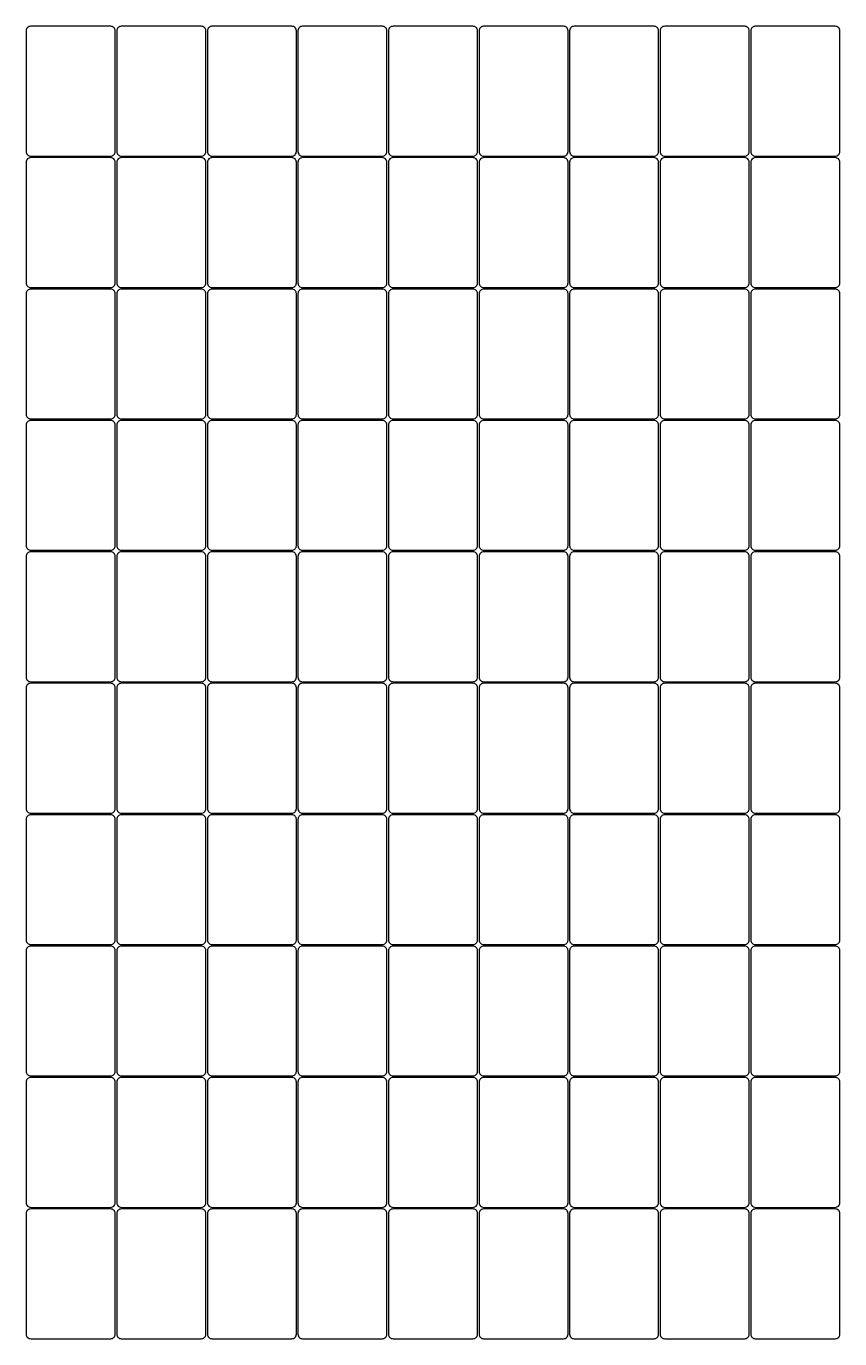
# Model space of a CAD drawing. Header units: millimetres. Extents: x 35 to 574, y -892 to -23.
import ezdxf

# ---------------------------------------------------------------- set-up
doc = ezdxf.new("R2010")
doc.units = ezdxf.units.MM

msp = doc.modelspace()

# ---------------------------------------------------------------- linework, layer by layer
for points in [[(91.22, -108.52, 0.414214), (94.22, -105.52), (94.22, -25.52, 0.414214), (91.22, -22.52), (38.22, -22.52, 0.414214), (35.22, -25.52), (35.22, -105.52, 0.414214), (38.22, -108.52)], [(151.25, -108.52, 0.414214), (154.25, -105.52), (154.25, -25.52, 0.414214), (151.25, -22.52), (98.25, -22.52, 0.414214), (95.25, -25.52), (95.25, -105.52, 0.414214), (98.25, -108.52)], [(211.28, -108.52, 0.414214), (214.28, -105.52), (214.28, -25.52, 0.414214), (211.28, -22.52), (158.28, -22.52, 0.414214), (155.28, -25.52), (155.28, -105.52, 0.414214), (158.28, -108.52)], [(271.31, -108.52, 0.414214), (274.31, -105.52), (274.31, -25.52, 0.414214), (271.31, -22.52), (218.31, -22.52, 0.414214), (215.31, -25.52), (215.31, -105.52, 0.414214), (218.31, -108.52)], [(331.34, -108.52, 0.414214), (334.34, -105.52), (334.34, -25.52, 0.414214), (331.34, -22.52), (278.34, -22.52, 0.414214), (275.34, -25.52), (275.34, -105.52, 0.414214), (278.34, -108.52)], [(391.36, -108.52, 0.414214), (394.36, -105.52), (394.36, -25.52, 0.414214), (391.36, -22.52), (338.36, -22.52, 0.414214), (335.36, -25.52), (335.36, -105.52, 0.414214), (338.36, -108.52)], [(451.39, -108.52, 0.414214), (454.39, -105.52), (454.39, -25.52, 0.414214), (451.39, -22.52), (398.39, -22.52, 0.414214), (395.39, -25.52), (395.39, -105.52, 0.414214), (398.39, -108.52)], [(511.42, -108.52, 0.414214), (514.42, -105.52), (514.42, -25.52, 0.414214), (511.42, -22.52), (458.42, -22.52, 0.414214), (455.42, -25.52), (455.42, -105.52, 0.414214), (458.42, -108.52)], [(571.45, -108.52, 0.414214), (574.45, -105.52), (574.45, -25.52, 0.414214), (571.45, -22.52), (518.45, -22.52, 0.414214), (515.45, -25.52), (515.45, -105.52, 0.414214), (518.45, -108.52)], [(91.22, -195.56, 0.414214), (94.22, -192.56), (94.22, -112.56, 0.414214), (91.22, -109.56), (38.22, -109.56, 0.414214), (35.22, -112.56), (35.22, -192.56, 0.414214), (38.22, -195.56)], [(151.25, -195.56, 0.414214), (154.25, -192.56), (154.25, -112.56, 0.414214), (151.25, -109.56), (98.25, -109.56, 0.414214), (95.25, -112.56), (95.25, -192.56, 0.414214), (98.25, -195.56)], [(211.28, -195.56, 0.414214), (214.28, -192.56), (214.28, -112.56, 0.414214), (211.28, -109.56), (158.28, -109.56, 0.414214), (155.28, -112.56), (155.28, -192.56, 0.414214), (158.28, -195.56)], [(271.31, -195.56, 0.414214), (274.31, -192.56), (274.31, -112.56, 0.414214), (271.31, -109.56), (218.31, -109.56, 0.414214), (215.31, -112.56), (215.31, -192.56, 0.414214), (218.31, -195.56)], [(331.34, -195.56, 0.414214), (334.34, -192.56), (334.34, -112.56, 0.414214), (331.34, -109.56), (278.34, -109.56, 0.414214), (275.34, -112.56), (275.34, -192.56, 0.414214), (278.34, -195.56)], [(391.36, -195.56, 0.414214), (394.36, -192.56), (394.36, -112.56, 0.414214), (391.36, -109.56), (338.36, -109.56, 0.414214), (335.36, -112.56), (335.36, -192.56, 0.414214), (338.36, -195.56)], [(451.39, -195.56, 0.414214), (454.39, -192.56), (454.39, -112.56, 0.414214), (451.39, -109.56), (398.39, -109.56, 0.414214), (395.39, -112.56), (395.39, -192.56, 0.414214), (398.39, -195.56)], [(511.42, -195.56, 0.414214), (514.42, -192.56), (514.42, -112.56, 0.414214), (511.42, -109.56), (458.42, -109.56, 0.414214), (455.42, -112.56), (455.42, -192.56, 0.414214), (458.42, -195.56)], [(571.45, -195.56, 0.414214), (574.45, -192.56), (574.45, -112.56, 0.414214), (571.45, -109.56), (518.45, -109.56, 0.414214), (515.45, -112.56), (515.45, -192.56, 0.414214), (518.45, -195.56)], [(91.22, -282.6, 0.414214), (94.22, -279.6), (94.22, -199.6, 0.414214), (91.22, -196.6), (38.22, -196.6, 0.414214), (35.22, -199.6), (35.22, -279.6, 0.414214), (38.22, -282.6)], [(151.25, -282.6, 0.414214), (154.25, -279.6), (154.25, -199.6, 0.414214), (151.25, -196.6), (98.25, -196.6, 0.414214), (95.25, -199.6), (95.25, -279.6, 0.414214), (98.25, -282.6)], [(211.28, -282.6, 0.414214), (214.28, -279.6), (214.28, -199.6, 0.414214), (211.28, -196.6), (158.28, -196.6, 0.414214), (155.28, -199.6), (155.28, -279.6, 0.414214), (158.28, -282.6)], [(271.31, -282.6, 0.414214), (274.31, -279.6), (274.31, -199.6, 0.414214), (271.31, -196.6), (218.31, -196.6, 0.414214), (215.31, -199.6), (215.31, -279.6, 0.414214), (218.31, -282.6)], [(331.34, -282.6, 0.414214), (334.34, -279.6), (334.34, -199.6, 0.414214), (331.34, -196.6), (278.34, -196.6, 0.414214), (275.34, -199.6), (275.34, -279.6, 0.414214), (278.34, -282.6)], [(391.36, -282.6, 0.414214), (394.36, -279.6), (394.36, -199.6, 0.414214), (391.36, -196.6), (338.36, -196.6, 0.414214), (335.36, -199.6), (335.36, -279.6, 0.414214), (338.36, -282.6)], [(451.39, -282.6, 0.414214), (454.39, -279.6), (454.39, -199.6, 0.414214), (451.39, -196.6), (398.39, -196.6, 0.414214), (395.39, -199.6), (395.39, -279.6, 0.414214), (398.39, -282.6)], [(511.42, -282.6, 0.414214), (514.42, -279.6), (514.42, -199.6, 0.414214), (511.42, -196.6), (458.42, -196.6, 0.414214), (455.42, -199.6), (455.42, -279.6, 0.414214), (458.42, -282.6)], [(571.45, -282.6, 0.414214), (574.45, -279.6), (574.45, -199.6, 0.414214), (571.45, -196.6), (518.45, -196.6, 0.414214), (515.45, -199.6), (515.45, -279.6, 0.414214), (518.45, -282.6)], [(91.22, -369.63, 0.414214), (94.22, -366.63), (94.22, -286.63, 0.414214), (91.22, -283.63), (38.22, -283.63, 0.414214), (35.22, -286.63), (35.22, -366.63, 0.414214), (38.22, -369.63)], [(151.25, -369.63, 0.414214), (154.25, -366.63), (154.25, -286.63, 0.414214), (151.25, -283.63), (98.25, -283.63, 0.414214), (95.25, -286.63), (95.25, -366.63, 0.414214), (98.25, -369.63)], [(211.28, -369.63, 0.414214), (214.28, -366.63), (214.28, -286.63, 0.414214), (211.28, -283.63), (158.28, -283.63, 0.414214), (155.28, -286.63), (155.28, -366.63, 0.414214), (158.28, -369.63)], [(271.31, -369.63, 0.414214), (274.31, -366.63), (274.31, -286.63, 0.414214), (271.31, -283.63), (218.31, -283.63, 0.414214), (215.31, -286.63), (215.31, -366.63, 0.414214), (218.31, -369.63)], [(331.34, -369.63, 0.414214), (334.34, -366.63), (334.34, -286.63, 0.414214), (331.34, -283.63), (278.34, -283.63, 0.414214), (275.34, -286.63), (275.34, -366.63, 0.414214), (278.34, -369.63)], [(391.36, -369.63, 0.414214), (394.36, -366.63), (394.36, -286.63, 0.414214), (391.36, -283.63), (338.36, -283.63, 0.414214), (335.36, -286.63), (335.36, -366.63, 0.414214), (338.36, -369.63)], [(451.39, -369.63, 0.414214), (454.39, -366.63), (454.39, -286.63, 0.414214), (451.39, -283.63), (398.39, -283.63, 0.414214), (395.39, -286.63), (395.39, -366.63, 0.414214), (398.39, -369.63)], [(511.42, -369.63, 0.414214), (514.42, -366.63), (514.42, -286.63, 0.414214), (511.42, -283.63), (458.42, -283.63, 0.414214), (455.42, -286.63), (455.42, -366.63, 0.414214), (458.42, -369.63)], [(571.45, -369.63, 0.414214), (574.45, -366.63), (574.45, -286.63, 0.414214), (571.45, -283.63), (518.45, -283.63, 0.414214), (515.45, -286.63), (515.45, -366.63, 0.414214), (518.45, -369.63)], [(91.22, -456.67, 0.414214), (94.22, -453.67), (94.22, -373.67, 0.414214), (91.22, -370.67), (38.22, -370.67, 0.414214), (35.22, -373.67), (35.22, -453.67, 0.414214), (38.22, -456.67)], [(151.25, -456.67, 0.414214), (154.25, -453.67), (154.25, -373.67, 0.414214), (151.25, -370.67), (98.25, -370.67, 0.414214), (95.25, -373.67), (95.25, -453.67, 0.414214), (98.25, -456.67)], [(211.28, -456.67, 0.414214), (214.28, -453.67), (214.28, -373.67, 0.414214), (211.28, -370.67), (158.28, -370.67, 0.414214), (155.28, -373.67), (155.28, -453.67, 0.414214), (158.28, -456.67)], [(271.31, -456.67, 0.414214), (274.31, -453.67), (274.31, -373.67, 0.414214), (271.31, -370.67), (218.31, -370.67, 0.414214), (215.31, -373.67), (215.31, -453.67, 0.414214), (218.31, -456.67)], [(331.34, -456.67, 0.414214), (334.34, -453.67), (334.34, -373.67, 0.414214), (331.34, -370.67), (278.34, -370.67, 0.414214), (275.34, -373.67), (275.34, -453.67, 0.414214), (278.34, -456.67)], [(391.36, -456.67, 0.414214), (394.36, -453.67), (394.36, -373.67, 0.414214), (391.36, -370.67), (338.36, -370.67, 0.414214), (335.36, -373.67), (335.36, -453.67, 0.414214), (338.36, -456.67)], [(451.39, -456.67, 0.414214), (454.39, -453.67), (454.39, -373.67, 0.414214), (451.39, -370.67), (398.39, -370.67, 0.414214), (395.39, -373.67), (395.39, -453.67, 0.414214), (398.39, -456.67)], [(511.42, -456.67, 0.414214), (514.42, -453.67), (514.42, -373.67, 0.414214), (511.42, -370.67), (458.42, -370.67, 0.414214), (455.42, -373.67), (455.42, -453.67, 0.414214), (458.42, -456.67)], [(571.45, -456.67, 0.414214), (574.45, -453.67), (574.45, -373.67, 0.414214), (571.45, -370.67), (518.45, -370.67, 0.414214), (515.45, -373.67), (515.45, -453.67, 0.414214), (518.45, -456.67)], [(91.22, -543.71, 0.414214), (94.22, -540.71), (94.22, -460.71, 0.414214), (91.22, -457.71), (38.22, -457.71, 0.414214), (35.22, -460.71), (35.22, -540.71, 0.414214), (38.22, -543.71)], [(151.25, -543.71, 0.414214), (154.25, -540.71), (154.25, -460.71, 0.414214), (151.25, -457.71), (98.25, -457.71, 0.414214), (95.25, -460.71), (95.25, -540.71, 0.414214), (98.25, -543.71)], [(211.28, -543.71, 0.414214), (214.28, -540.71), (214.28, -460.71, 0.414214), (211.28, -457.71), (158.28, -457.71, 0.414214), (155.28, -460.71), (155.28, -540.71, 0.414214), (158.28, -543.71)], [(271.31, -543.71, 0.414214), (274.31, -540.71), (274.31, -460.71, 0.414214), (271.31, -457.71), (218.31, -457.71, 0.414214), (215.31, -460.71), (215.31, -540.71, 0.414214), (218.31, -543.71)], [(331.34, -543.71, 0.414214), (334.34, -540.71), (334.34, -460.71, 0.414214), (331.34, -457.71), (278.34, -457.71, 0.414214), (275.34, -460.71), (275.34, -540.71, 0.414214), (278.34, -543.71)], [(391.36, -543.71, 0.414214), (394.36, -540.71), (394.36, -460.71, 0.414214), (391.36, -457.71), (338.36, -457.71, 0.414214), (335.36, -460.71), (335.36, -540.71, 0.414214), (338.36, -543.71)], [(451.39, -543.71, 0.414214), (454.39, -540.71), (454.39, -460.71, 0.414214), (451.39, -457.71), (398.39, -457.71, 0.414214), (395.39, -460.71), (395.39, -540.71, 0.414214), (398.39, -543.71)], [(511.42, -543.71, 0.414214), (514.42, -540.71), (514.42, -460.71, 0.414214), (511.42, -457.71), (458.42, -457.71, 0.414214), (455.42, -460.71), (455.42, -540.71, 0.414214), (458.42, -543.71)], [(571.45, -543.71, 0.414214), (574.45, -540.71), (574.45, -460.71, 0.414214), (571.45, -457.71), (518.45, -457.71, 0.414214), (515.45, -460.71), (515.45, -540.71, 0.414214), (518.45, -543.71)], [(91.22, -630.75, 0.414214), (94.22, -627.75), (94.22, -547.75, 0.414214), (91.22, -544.75), (38.22, -544.75, 0.414214), (35.22, -547.75), (35.22, -627.75, 0.414214), (38.22, -630.75)], [(151.25, -630.75, 0.414214), (154.25, -627.75), (154.25, -547.75, 0.414214), (151.25, -544.75), (98.25, -544.75, 0.414214), (95.25, -547.75), (95.25, -627.75, 0.414214), (98.25, -630.75)], [(211.28, -630.75, 0.414214), (214.28, -627.75), (214.28, -547.75, 0.414214), (211.28, -544.75), (158.28, -544.75, 0.414214), (155.28, -547.75), (155.28, -627.75, 0.414214), (158.28, -630.75)], [(271.31, -630.75, 0.414214), (274.31, -627.75), (274.31, -547.75, 0.414214), (271.31, -544.75), (218.31, -544.75, 0.414214), (215.31, -547.75), (215.31, -627.75, 0.414214), (218.31, -630.75)], [(331.34, -630.75, 0.414214), (334.34, -627.75), (334.34, -547.75, 0.414214), (331.34, -544.75), (278.34, -544.75, 0.414214), (275.34, -547.75), (275.34, -627.75, 0.414214), (278.34, -630.75)], [(391.36, -630.75, 0.414214), (394.36, -627.75), (394.36, -547.75, 0.414214), (391.36, -544.75), (338.36, -544.75, 0.414214), (335.36, -547.75), (335.36, -627.75, 0.414214), (338.36, -630.75)], [(451.39, -630.75, 0.414214), (454.39, -627.75), (454.39, -547.75, 0.414214), (451.39, -544.75), (398.39, -544.75, 0.414214), (395.39, -547.75), (395.39, -627.75, 0.414214), (398.39, -630.75)], [(511.42, -630.75, 0.414214), (514.42, -627.75), (514.42, -547.75, 0.414214), (511.42, -544.75), (458.42, -544.75, 0.414214), (455.42, -547.75), (455.42, -627.75, 0.414214), (458.42, -630.75)], [(571.45, -630.75, 0.414214), (574.45, -627.75), (574.45, -547.75, 0.414214), (571.45, -544.75), (518.45, -544.75, 0.414214), (515.45, -547.75), (515.45, -627.75, 0.414214), (518.45, -630.75)], [(91.22, -717.78, 0.414214), (94.22, -714.78), (94.22, -634.78, 0.414214), (91.22, -631.78), (38.22, -631.78, 0.414214), (35.22, -634.78), (35.22, -714.78, 0.414214), (38.22, -717.78)], [(151.25, -717.78, 0.414214), (154.25, -714.78), (154.25, -634.78, 0.414214), (151.25, -631.78), (98.25, -631.78, 0.414214), (95.25, -634.78), (95.25, -714.78, 0.414214), (98.25, -717.78)], [(211.28, -717.78, 0.414214), (214.28, -714.78), (214.28, -634.78, 0.414214), (211.28, -631.78), (158.28, -631.78, 0.414214), (155.28, -634.78), (155.28, -714.78, 0.414214), (158.28, -717.78)], [(271.31, -717.78, 0.414214), (274.31, -714.78), (274.31, -634.78, 0.414214), (271.31, -631.78), (218.31, -631.78, 0.414214), (215.31, -634.78), (215.31, -714.78, 0.414214), (218.31, -717.78)], [(331.34, -717.78, 0.414214), (334.34, -714.78), (334.34, -634.78, 0.414214), (331.34, -631.78), (278.34, -631.78, 0.414214), (275.34, -634.78), (275.34, -714.78, 0.414214), (278.34, -717.78)], [(391.36, -717.78, 0.414214), (394.36, -714.78), (394.36, -634.78, 0.414214), (391.36, -631.78), (338.36, -631.78, 0.414214), (335.36, -634.78), (335.36, -714.78, 0.414214), (338.36, -717.78)], [(451.39, -717.78, 0.414214), (454.39, -714.78), (454.39, -634.78, 0.414214), (451.39, -631.78), (398.39, -631.78, 0.414214), (395.39, -634.78), (395.39, -714.78, 0.414214), (398.39, -717.78)], [(511.42, -717.78, 0.414214), (514.42, -714.78), (514.42, -634.78, 0.414214), (511.42, -631.78), (458.42, -631.78, 0.414214), (455.42, -634.78), (455.42, -714.78, 0.414214), (458.42, -717.78)], [(571.45, -717.78, 0.414214), (574.45, -714.78), (574.45, -634.78, 0.414214), (571.45, -631.78), (518.45, -631.78, 0.414214), (515.45, -634.78), (515.45, -714.78, 0.414214), (518.45, -717.78)], [(91.22, -804.82, 0.414214), (94.22, -801.82), (94.22, -721.82, 0.414214), (91.22, -718.82), (38.22, -718.82, 0.414214), (35.22, -721.82), (35.22, -801.82, 0.414214), (38.22, -804.82)], [(151.25, -804.82, 0.414214), (154.25, -801.82), (154.25, -721.82, 0.414214), (151.25, -718.82), (98.25, -718.82, 0.414214), (95.25, -721.82), (95.25, -801.82, 0.414214), (98.25, -804.82)], [(211.28, -804.82, 0.414214), (214.28, -801.82), (214.28, -721.82, 0.414214), (211.28, -718.82), (158.28, -718.82, 0.414214), (155.28, -721.82), (155.28, -801.82, 0.414214), (158.28, -804.82)], [(271.31, -804.82, 0.414214), (274.31, -801.82), (274.31, -721.82, 0.414214), (271.31, -718.82), (218.31, -718.82, 0.414214), (215.31, -721.82), (215.31, -801.82, 0.414214), (218.31, -804.82)], [(331.34, -804.82, 0.414214), (334.34, -801.82), (334.34, -721.82, 0.414214), (331.34, -718.82), (278.34, -718.82, 0.414214), (275.34, -721.82), (275.34, -801.82, 0.414214), (278.34, -804.82)], [(391.36, -804.82, 0.414214), (394.36, -801.82), (394.36, -721.82, 0.414214), (391.36, -718.82), (338.36, -718.82, 0.414214), (335.36, -721.82), (335.36, -801.82, 0.414214), (338.36, -804.82)], [(451.39, -804.82, 0.414214), (454.39, -801.82), (454.39, -721.82, 0.414214), (451.39, -718.82), (398.39, -718.82, 0.414214), (395.39, -721.82), (395.39, -801.82, 0.414214), (398.39, -804.82)], [(511.42, -804.82, 0.414214), (514.42, -801.82), (514.42, -721.82, 0.414214), (511.42, -718.82), (458.42, -718.82, 0.414214), (455.42, -721.82), (455.42, -801.82, 0.414214), (458.42, -804.82)], [(571.45, -804.82, 0.414214), (574.45, -801.82), (574.45, -721.82, 0.414214), (571.45, -718.82), (518.45, -718.82, 0.414214), (515.45, -721.82), (515.45, -801.82, 0.414214), (518.45, -804.82)], [(91.22, -891.86, 0.414214), (94.22, -888.86), (94.22, -808.86, 0.414214), (91.22, -805.86), (38.22, -805.86, 0.414214), (35.22, -808.86), (35.22, -888.86, 0.414214), (38.22, -891.86)], [(151.25, -891.86, 0.414214), (154.25, -888.86), (154.25, -808.86, 0.414214), (151.25, -805.86), (98.25, -805.86, 0.414214), (95.25, -808.86), (95.25, -888.86, 0.414214), (98.25, -891.86)], [(211.28, -891.86, 0.414214), (214.28, -888.86), (214.28, -808.86, 0.414214), (211.28, -805.86), (158.28, -805.86, 0.414214), (155.28, -808.86), (155.28, -888.86, 0.414214), (158.28, -891.86)], [(271.31, -891.86, 0.414214), (274.31, -888.86), (274.31, -808.86, 0.414214), (271.31, -805.86), (218.31, -805.86, 0.414214), (215.31, -808.86), (215.31, -888.86, 0.414214), (218.31, -891.86)], [(331.34, -891.86, 0.414214), (334.34, -888.86), (334.34, -808.86, 0.414214), (331.34, -805.86), (278.34, -805.86, 0.414214), (275.34, -808.86), (275.34, -888.86, 0.414214), (278.34, -891.86)], [(391.36, -891.86, 0.414214), (394.36, -888.86), (394.36, -808.86, 0.414214), (391.36, -805.86), (338.36, -805.86, 0.414214), (335.36, -808.86), (335.36, -888.86, 0.414214), (338.36, -891.86)], [(451.39, -891.86, 0.414214), (454.39, -888.86), (454.39, -808.86, 0.414214), (451.39, -805.86), (398.39, -805.86, 0.414214), (395.39, -808.86), (395.39, -888.86, 0.414214), (398.39, -891.86)], [(511.42, -891.86, 0.414214), (514.42, -888.86), (514.42, -808.86, 0.414214), (511.42, -805.86), (458.42, -805.86, 0.414214), (455.42, -808.86), (455.42, -888.86, 0.414214), (458.42, -891.86)], [(571.45, -891.86, 0.414214), (574.45, -888.86), (574.45, -808.86, 0.414214), (571.45, -805.86), (518.45, -805.86, 0.414214), (515.45, -808.86), (515.45, -888.86, 0.414214), (518.45, -891.86)]]:
    msp.add_lwpolyline(points, format="xyb", close=True)

doc.saveas('drawing.dxf')
